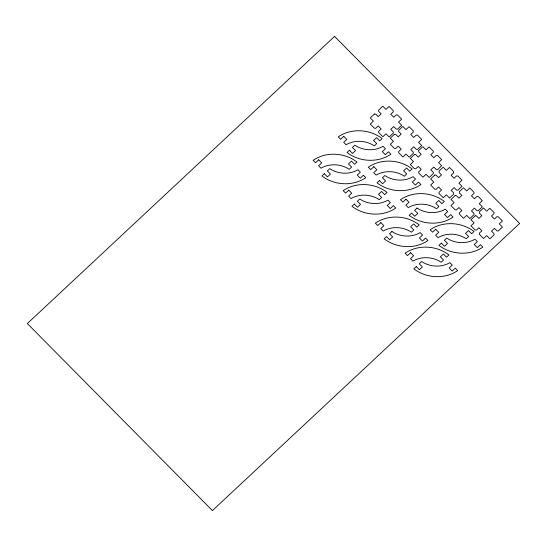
<?xml version="1.0" encoding="UTF-8"?>
<svg xmlns="http://www.w3.org/2000/svg" width="547" height="547" viewBox="0 0 547 547"><rect width="100%" height="100%" fill="white"/><g stroke="black" fill="none" stroke-linecap="round" stroke-linejoin="round"><path stroke-width="0.82" d="M334.573 36.403L27.35 323.564L212.427 510.597L519.65 223.436L334.573 36.403M318.682 159.806L315.557 162.726L313.157 160.298C326.094 151.389 344.706 152.517 357.013 162.035L354.62 164.271L351.489 161.105L348.466 163.922L351.605 167.088L349.205 169.331C341.034 163.813 329.533 163.15 320.986 168.209L318.586 165.782L321.704 162.869L318.682 159.806M343.776 136.347L340.658 139.266L338.251 136.839C351.188 127.93 369.799 129.058 382.107 138.576L379.714 140.811L376.582 137.646L373.567 140.47L376.698 143.635L374.305 145.871C366.128 140.353 354.634 139.69 346.087 144.757L343.68 142.323L346.805 139.41L343.776 136.347M374.415 114.029L370.251 117.92L373.396 121.099L370.264 124.032L374.435 128.251L375.693 128.299L378.203 125.954L381.177 128.962L378.668 131.307L378.674 132.531L382.845 136.75L385.984 133.817L389.129 136.996L393.293 133.106L393.286 131.882L390.77 129.345L393.737 126.569L396.254 129.113L397.512 129.16L401.669 125.27L398.524 122.097L401.662 119.164L397.484 114.945L396.226 114.897L393.724 117.236L390.743 114.234L393.252 111.889L393.252 110.665L389.074 106.446L385.943 109.379L382.797 106.2L378.633 110.084L378.633 111.308L381.15 113.851L378.189 116.627L375.673 114.084L374.415 114.029M324.316 173.7L321.916 175.943C334.231 185.46 352.836 186.589 365.779 177.679L363.372 175.252L360.254 178.165L357.225 175.108L360.35 172.189L357.943 169.761C349.396 174.828 337.902 174.165 329.725 168.647L327.332 170.883L330.463 174.049L327.448 176.866L324.316 173.7M349.41 150.247L347.017 152.483C359.324 162.001 377.936 163.129 390.873 154.22L388.473 151.792L385.348 154.705L382.326 151.649L385.444 148.729L383.044 146.302C374.497 151.369 362.996 150.705 354.818 145.187L352.425 147.423L355.557 150.589L352.541 153.413L349.41 150.247M394.435 134.268L390.278 138.159L393.423 141.338L390.291 144.264L394.462 148.483L395.72 148.538L398.23 146.193L401.204 149.201L398.695 151.54L398.695 152.763L402.872 156.982L406.011 154.056L409.156 157.235L413.313 153.345L413.313 152.121L410.797 149.577L413.764 146.808L416.281 149.352L417.539 149.399L421.696 145.509L418.551 142.329L421.682 139.396L417.511 135.177L416.253 135.13L413.744 137.475L410.77 134.466L413.279 132.121L413.279 130.904L409.101 126.685L405.963 129.612L402.818 126.432L398.66 130.323L398.66 131.547L401.177 134.09L398.209 136.859L395.693 134.316L394.435 134.268M348.719 190.165L345.595 193.077L343.195 190.65C356.131 181.741 374.743 182.869 387.05 192.387L384.657 194.629L381.526 191.464L378.503 194.281L381.642 197.446L379.242 199.682C371.071 194.164 359.57 193.501 351.024 198.568L348.624 196.141L351.742 193.221L348.719 190.165M373.813 166.705L370.695 169.625L368.288 167.191C381.225 158.281 399.836 159.409 412.144 168.927L409.751 171.17L406.619 168.004L403.604 170.821L406.736 173.987L404.342 176.223C396.165 170.705 384.671 170.042 376.124 175.108L373.717 172.681L376.842 169.761L373.813 166.705M354.353 204.058L351.953 206.294C364.268 215.812 382.873 216.94 395.816 208.031L393.409 205.604L390.291 208.523L387.262 205.46L390.387 202.547L387.98 200.12C379.433 205.18 367.94 204.516 359.762 198.999L357.369 201.241L360.5 204.407L357.485 207.224L354.353 204.058M379.447 180.599L377.054 182.835C389.361 192.353 407.973 193.481 420.91 184.571L418.51 182.144L415.385 185.064L412.363 182.007L415.481 179.088L413.081 176.66C404.534 181.72 393.033 181.057 384.856 175.539L382.462 177.782L385.594 180.948L382.579 183.765L379.447 180.599M414.462 154.507L410.305 158.391L413.45 161.57L410.312 164.503L414.489 168.722L415.747 168.77L418.25 166.425L421.231 169.433L418.722 171.779L418.722 173.002L422.899 177.221L426.031 174.288L429.176 177.467L433.34 173.577L433.34 172.36L430.824 169.816L433.785 167.04L436.301 169.584L437.559 169.632L441.723 165.748L438.578 162.568L441.709 159.635L437.538 155.416L436.28 155.369L433.771 157.714L430.797 154.705L433.306 152.36L433.299 151.136L429.128 146.917L425.99 149.851L422.845 146.671L418.681 150.562L418.687 151.779L421.204 154.322L418.236 157.098L415.72 154.555L414.462 154.507M380.876 222.663L377.758 225.583L375.351 223.155C388.295 214.239 406.9 215.368 419.214 224.885L416.814 227.128L413.682 223.962L410.667 226.779L413.799 229.945L411.406 232.181C403.228 226.67 391.734 226.007 383.187 231.066L380.78 228.639L383.905 225.72L380.876 222.663M405.977 199.204L402.852 202.123L400.452 199.696C413.388 190.78 432 191.915 444.308 201.433L441.914 203.669L438.783 200.503L435.768 203.32L438.899 206.486L436.506 208.728C428.328 203.21 416.828 202.547 408.281 207.607L405.881 205.18L408.999 202.26L405.977 199.204M434.79 175.047L430.633 178.937L433.778 182.117L430.639 185.043L434.817 189.262L436.075 189.317L438.585 186.971L441.559 189.98L439.05 192.318L439.05 193.542L443.227 197.761L446.359 194.835L449.511 198.014L453.668 194.123L453.668 192.9L451.152 190.356L454.113 187.587L456.636 190.13L457.887 190.178L462.051 186.288L458.906 183.108L462.037 180.175L457.866 175.956L456.608 175.908L454.099 178.254L451.125 175.245L453.634 172.9L453.627 171.683L449.456 167.464L446.318 170.39L443.173 167.211L439.015 171.102L439.015 172.326L441.532 174.869L438.564 177.638L436.048 175.095L434.79 175.047M391.925 231.504L389.526 233.74L392.664 236.906L389.642 239.723L386.51 236.557L384.117 238.793C396.425 248.311 415.036 249.446 427.973 240.53L425.573 238.102L422.448 241.022L419.426 237.966L422.544 235.046L420.144 232.619C411.597 237.678 400.096 237.015 391.925 231.504M417.019 208.045L414.626 210.28L417.758 213.446L414.742 216.263L411.611 213.098L409.218 215.34C421.525 224.858 440.137 225.986 453.073 217.07L450.673 214.643L447.549 217.562L444.52 214.506L447.644 211.586L445.244 209.159C436.697 214.226 425.197 213.562 417.019 208.045M455.118 195.587L450.96 199.477L454.106 202.657L450.967 205.59L455.145 209.809L456.403 209.857L458.912 207.511L461.887 210.52L459.377 212.865L459.377 214.089L463.555 218.308L466.694 215.374L469.839 218.554L473.996 214.663L473.996 213.446L471.48 210.903L474.447 208.127L476.963 210.67L478.215 210.718L482.379 206.834L479.234 203.655L482.365 200.722L478.194 196.503L476.936 196.455L474.427 198.8L471.452 195.792L473.962 193.447L473.955 192.223L469.784 188.004L466.646 190.937L463.5 187.758L459.343 191.641L459.343 192.865L461.859 195.409L458.892 198.185L456.376 195.641L455.118 195.587M410.612 252.714L407.488 255.627L405.088 253.199C418.024 244.29 436.636 245.418 448.943 254.936L446.55 257.172L443.419 254.006L440.403 256.83L443.535 259.996L441.142 262.232C432.964 256.714 421.463 256.051 412.917 261.117L410.517 258.683L413.641 255.77L410.612 252.714M435.713 229.255L432.588 232.167L430.188 229.74C443.125 220.831 461.736 221.959 474.044 231.477L471.651 233.713L468.519 230.554L465.497 233.371L468.635 236.536L466.235 238.772C458.065 233.254 446.564 232.591 438.017 237.658L435.617 235.231L438.735 232.311L435.713 229.255M416.246 266.608L413.853 268.844C426.161 278.361 444.773 279.49 457.709 270.58L455.309 268.153L452.184 271.073L449.162 268.009L452.28 265.097L449.88 262.663C441.333 267.729 429.833 267.066 421.655 261.548L419.262 263.784L422.393 266.95L419.378 269.774L416.246 266.608M441.347 243.148L438.947 245.384C451.261 254.902 469.866 256.03 482.81 247.121L480.403 244.694L477.285 247.613L474.256 244.55L477.381 241.637L474.974 239.21C466.427 244.27 454.933 243.606 446.755 238.089L444.362 240.331L447.494 243.497L444.479 246.314L441.347 243.148M475.145 215.826L470.988 219.716L474.133 222.896L470.994 225.822L475.172 230.041L476.423 230.096L478.933 227.75L481.914 230.759L479.404 233.104L479.404 234.321L483.582 238.54L486.714 235.613L489.859 238.793L494.023 234.902L494.023 233.678L491.5 231.135L494.467 228.366L496.984 230.909L498.242 230.957L502.406 227.067L499.261 223.887L502.392 220.961L498.214 216.742L496.963 216.687L494.454 219.032L491.479 216.024L493.982 213.679L493.982 212.462L489.811 208.243L486.673 211.169L483.527 207.99L479.363 211.88L479.37 213.104L481.886 215.648L478.919 218.417L476.403 215.874L475.145 215.826"/></g></svg>
